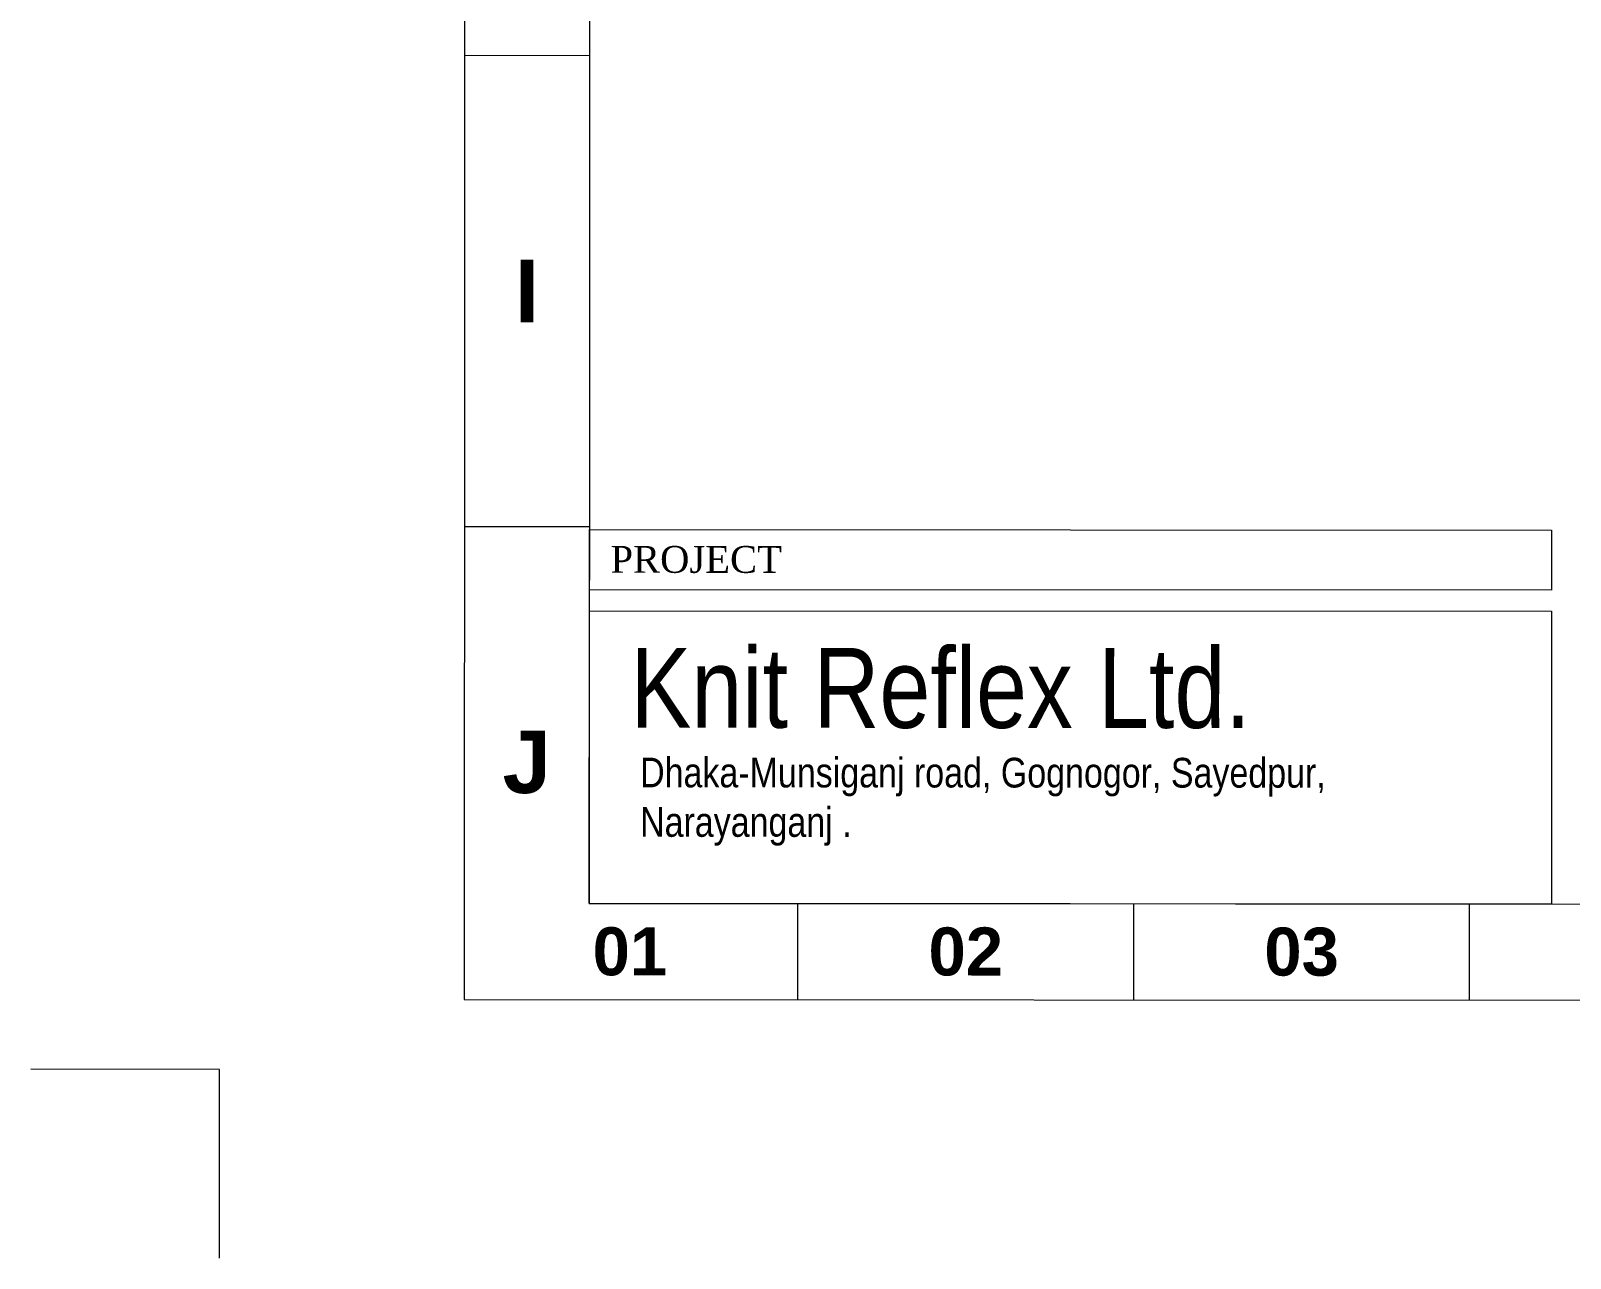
# Model space of a CAD drawing. Header units: inches. Extents: x -98933 to 1585249, y -3352739 to 192771.
# Drawn here: x -2553 to -1933, y 48581 to 49075 of the extents above; entities that cross this region are included whole.
import ezdxf

# ---------------------------------------------------------------- set-up
doc = ezdxf.new("R2010")
doc.units = ezdxf.units.IN
doc.header["$MEASUREMENT"] = 0
doc.layers.get('Defpoints').update_dxf_attribs({"lineweight": 0})
for name, color, linetype, lineweight in [('DIM.', 251, 'Continuous', 5), ('Inline', 7, 'Continuous', 0), ('Outline', 7, 'Continuous', 0), ('Scale', 7, 'Continuous', 0), ('Scale_Text', 7, 'Continuous', 0), ('Text', 7, 'Continuous', 0), ('TEXT_TITLEBOX', 7, 'Continuous', 13), ('Titelblk', 7, 'Continuous', 25), ('TITLE', 7, 'Continuous', 20)]:
    doc.layers.add(name, color=color, linetype=linetype, lineweight=lineweight)
doc.styles.add('MONOTEXT', font='txt')
doc.styles.add('SHT-TEXT-1', font='times.ttf', dxfattribs={"height": 12})
doc.styles.get("Standard").update_dxf_attribs({"font": 'arialbd.ttf', "height": 24})
doc.styles.add('TEXT', font='arial.ttf')

# ---------------------------------------------------------------- blocks, each defined once
blk = doc.blocks.new('PAGE')
at = {"layer": 'Inline', "color": 252, "lineweight": 15}
blk.add_lwpolyline([(178051640.63, 22656441.11), (178051640.63, 22657235.79), (178050505.36, 22657235.79), (178050505.36, 22656441.11)], close=True, dxfattribs=at)
at = {"layer": 'Outline', "color": 252, "lineweight": 15}
blk.add_line((178050483.42, 22656424.24), (178051662.57, 22656424.24), dxfattribs=at)
blk.add_lwpolyline([(178050483.42, 22657252.66), (178050483.42, 22656424.24)], dxfattribs=at)
at = {"layer": 'Scale', "color": 252, "lineweight": 9}
for p, q in [((178050483.42, 22656590.1), (178050505.36, 22656590.1)), ((178050483.42, 22656507.32), (178050505.36, 22656507.32)), ((178050542.02, 22656424.24), (178050542.02, 22656441.11)), ((178050601.02, 22656424.24), (178050601.02, 22656441.11)), ((178050660.01, 22656424.24), (178050660.01, 22656441.11))]:
    blk.add_line(p, q, dxfattribs=at)
at = {"layer": 'Scale_Text', "color": 252, "lineweight": 13, "attachment_point": 5}
for s, insert, char_height, width in [('I', (178050494.39, 22656548.71), 10.97, 8.3603), ('J', (178050494.39, 22656465.93), 10.97, 8.3603), ('01', (178050512.52, 22656432.67), 8.435, 2.5102), ('02', (178050571.52, 22656432.67), 8.435, 2.5102), ('03', (178050630.51, 22656432.67), 8.435, 2.5102)]:
    blk.add_mtext(s, dxfattribs=dict(at, insert=insert, char_height=char_height, width=width))
blk = doc.blocks.new('Title')
at = {"layer": 'Defpoints', "color": 1, "ltscale": 10}
blk.add_lwpolyline([(-102338.34, -88042.36), (-102338.34, -87942.36), (-102438.34, -87942.36)], dxfattribs=at)
at = {"layer": 'Titelblk', "color": 3, "linetype": 'Continuous', "lineweight": 0, "xscale": 3.014611567961765, "yscale": 3.014611567959946, "zscale": 3.014611567966516}
blk.add_blockref('PAGE', (-536855255.83, -68388223.96), dxfattribs=at)

msp = doc.modelspace()

# ---------------------------------------------------------------- linework, layer by layer
at = {"layer": 'TEXT_TITLEBOX'}
for p, q in [((-2328.23, 48850.37), (-2328.22, 48874.58)), ((-2328.22, 48874.58), (-1940.8, 48874.39)), ((-1940.8, 48874.39), (-1940.81, 48850.18)), ((-1940.81, 48850.18), (-2328.23, 48850.37)), ((-2328.29, 48723.99), (-2328.23, 48841.87)), ((-2328.23, 48841.87), (-1940.81, 48841.68)), ((-1940.81, 48841.68), (-1940.87, 48723.81)), ((-1940.87, 48723.81), (-2328.29, 48723.99))]:
    msp.add_line(p, q, dxfattribs=at)

# ---------------------------------------------------------------- block references
at = {"layer": 'TITLE', "xscale": 0.7603744908821076, "yscale": 0.7603744908810768, "zscale": 0.7603744845895826, "rotation": 359.9723273306346}
msp.add_blockref('Title', (75370.65, 115488.8), dxfattribs=at)

# ---------------------------------------------------------------- texts
at = {"layer": 'DIM.', "color": 5, "lineweight": 13, "insert": (-2186.83, 48783.79), "char_height": 32.1565, "width": 871.0424, "attachment_point": 5, "rotation": 359.97233, "style": 'TEXT'}
msp.add_mtext('{\\fArial Narrow|b0|i0|c0|p34;Knit Reflex Ltd.\\C256;\\P\\pt12.07027;\\fSwis721 BT|b1|i0|c0|p34;\\C7; }', dxfattribs=at)
at = {"layer": 'Text', "color": 56, "insert": (-2307.79, 48765.03), "char_height": 11.9437, "width": 457.855, "attachment_point": 4, "rotation": 359.97233, "style": 'MONOTEXT'}
msp.add_mtext('{\\fArial Narrow|b0|i0|c0|p34;\\C7;Dhaka-Munsiganj road, Gognogor, Sayedpur, \\PNarayanganj .}', dxfattribs=at)
at = {"layer": 'TEXT_TITLEBOX', "lineweight": 25, "style": 'SHT-TEXT-1'}
msp.add_text('PROJECT', height=10.822, rotation=359.97233, dxfattribs=at).set_placement((-2319.73, 48857.18))

doc.saveas('drawing.dxf')
